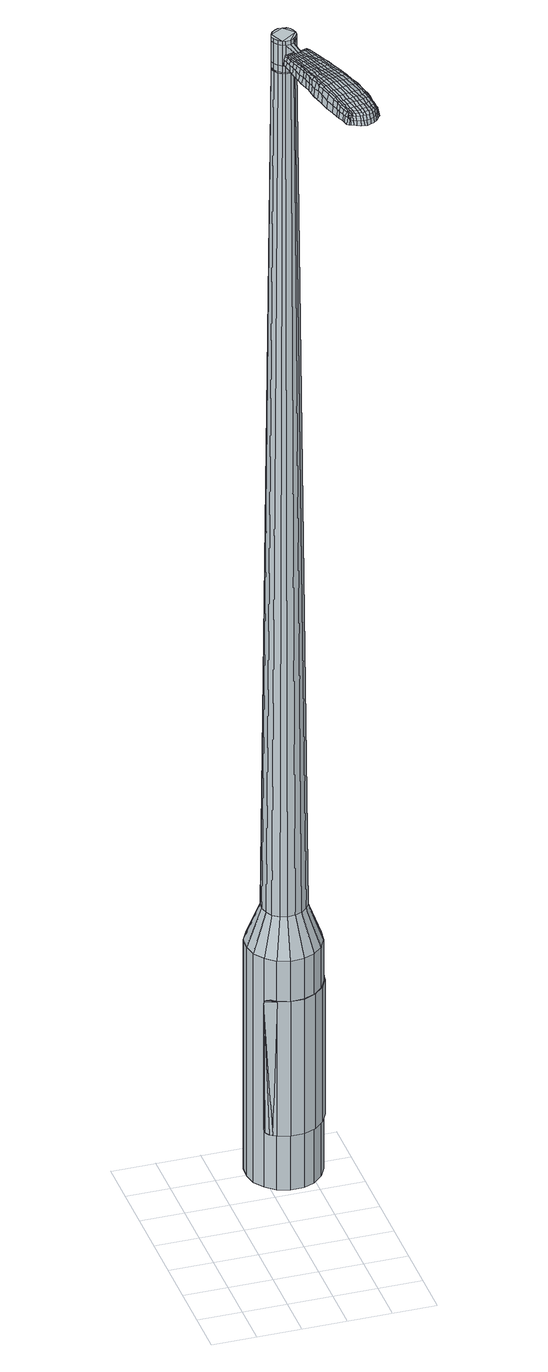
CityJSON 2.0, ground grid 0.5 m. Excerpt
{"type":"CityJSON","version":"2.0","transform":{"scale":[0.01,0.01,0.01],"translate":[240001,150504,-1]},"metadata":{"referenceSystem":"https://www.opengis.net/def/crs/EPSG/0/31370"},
"CityObjects":{
"object1":{"type":"GenericCityObject","attributes":{"cluster":819,"mean_distance_to_centroid":0.345,"new_centroid_x":240002.24,"new_centroid_y":150506.51,"mean_distance_to_camera":11.26,"H1":14.47,"H2":14.83,"Z_final":110.2,"cluster2":-1,"proj_x":239995.32,"proj_y":150508.04,"id_line":42926,"bearing_l":12.4,"distance":7.09,"orientation":"right","G_obj":282.4},"geometry":[{"type":"MultiSurface","lod":"2","boundaries":[[[0,1,2,3]],[[1,4,5,2]],[[4,6,7,5]],[[6,8,9,7]],[[8,10,11,9]],[[10,12,13,11]],[[12,14,15,13]],[[14,16,17,15]],[[16,18,19,17]],[[18,20,21,19]],[[20,22,23,21]],[[22,24,25,23]],[[24,26,27,25]],[[26,28,29,27]],[[28,30,31,29]],[[30,32,33,31]],[[32,34,35,33]],[[34,0,3,35]],[[36,37,38,39]],[[38,40,41,42]],[[41,43,42]],[[42,44,45,46]],[[45,47,46]],[[46,48,49,50]],[[49,51,50]],[[42,46,50,38]],[[50,52,39,38]],[[53,36,39]],[[2,5,7,35]],[[7,9,11,15]],[[11,13,15]],[[15,17,19,23]],[[19,21,23]],[[23,25,27,31]],[[27,29,31]],[[15,23,31,7]],[[31,33,35,7]],[[3,2,35]],[[1,0,54,55]],[[0,34,56,54]],[[34,32,57,56]],[[32,30,58,57]],[[30,28,59,58]],[[28,26,60,59]],[[26,24,61,60]],[[24,22,62,61]],[[22,20,63,62]],[[20,18,64,63]],[[18,16,65,64]],[[16,14,66,65]],[[14,12,67,66]],[[12,10,68,67]],[[10,8,69,68]],[[8,6,70,69]],[[6,4,71,70]],[[4,1,55,71]],[[55,54,72,73]],[[54,56,74,72]],[[56,57,75,74]],[[57,58,76,75]],[[58,59,77,76]],[[59,60,78,77]],[[60,61,79,78]],[[61,62,80,79]],[[62,63,81,80]],[[63,64,82,81]],[[64,65,83,82]],[[65,66,84,83]],[[66,67,85,84]],[[67,68,86,85]],[[68,69,87,86]],[[69,70,88,87]],[[70,71,89,88]],[[71,55,73,89]],[[90,91,92,73]],[[74,93,91,90]],[[75,94,93,74]],[[95,96,94,75]],[[77,97,96,95]],[[78,98,97,77]],[[99,100,98,78]],[[101,102,100,99]],[[81,103,102,101]],[[82,104,103,81]],[[83,105,104,82]],[[106,107,105,83]],[[108,109,107,106]],[[110,111,109,108]],[[112,113,111,110]],[[88,114,113,112]],[[115,116,114,88]],[[73,92,116,115]],[[117,118,119,120]],[[121,117,120,122]],[[123,121,122,124]],[[125,123,124,126]],[[127,125,126,128]],[[129,127,128,130]],[[131,129,130,132]],[[133,131,132,134]],[[135,133,134,136]],[[137,135,136,138]],[[139,137,138,140]],[[141,139,140,142]],[[143,141,142,144]],[[145,143,144,146]],[[147,145,146,148]],[[149,147,148,150]],[[72,90,73]],[[72,74,90]],[[76,95,75]],[[76,77,95]],[[79,99,78]],[[79,80,101,99]],[[80,81,101]],[[84,106,83]],[[84,85,108,106]],[[85,86,110,108]],[[86,87,112,110]],[[87,88,112]],[[89,115,88]],[[89,73,115]],[[151,92,91]],[[152,116,92]],[[152,114,116]],[[153,113,114]],[[153,154,111,113]],[[154,155,109,111]],[[155,156,107,109]],[[156,105,107]],[[157,102,103]],[[157,158,100,102]],[[158,98,100]],[[159,96,97]],[[159,94,96]],[[151,91,93]],[[39,52,149,160]],[[92,151,161,150]],[[53,39,160,118]],[[151,93,119,161]],[[36,53,118,117]],[[93,94,120,119]],[[37,36,117,121]],[[94,159,122,120]],[[38,37,121,123]],[[159,97,124,122]],[[40,38,123,125]],[[97,98,126,124]],[[41,40,125,127]],[[98,158,128,126]],[[43,41,127,129]],[[158,157,130,128]],[[42,43,129,131]],[[157,103,132,130]],[[44,42,131,133]],[[103,104,134,132]],[[45,44,133,135]],[[104,105,136,134]],[[47,45,135,137]],[[105,156,138,136]],[[46,47,137,139]],[[156,155,140,138]],[[48,46,139,141]],[[155,154,142,140]],[[49,48,141,143]],[[154,153,144,142]],[[51,49,143,145]],[[153,114,146,144]],[[50,51,145,147]],[[114,152,148,146]],[[52,50,147,149]],[[152,92,150,148]],[[149,150,162,163]],[[150,161,164,162]],[[161,119,165,164]],[[119,118,166,165]],[[118,160,167,166]],[[160,149,163,167]],[[168,169,170,171]],[[172,168,171,173]],[[168,172,174,175]],[[169,168,175,176]],[[177,178,179,180]],[[181,177,180,182]],[[177,181,183,184]],[[178,177,184,185]],[[186,187,188,189]],[[190,186,189,191]],[[186,190,192,193]],[[187,186,193,194]],[[195,196,197,198]],[[199,195,198,200]],[[195,199,201,202]],[[196,195,202,203]],[[204,205,206,207]],[[208,204,207,209]],[[204,208,210,211]],[[205,204,211,212]],[[213,214,215,216]],[[217,213,216,218]],[[213,217,219,220]],[[214,213,220,221]],[[222,223,224,225]],[[214,222,225,215]],[[222,214,221,226]],[[223,222,226,227]],[[228,229,230,231]],[[223,228,231,224]],[[228,223,227,232]],[[229,228,232,233]],[[234,172,173,235]],[[229,234,235,230]],[[234,229,233,236]],[[172,234,236,174]],[[237,238,239,240]],[[241,237,240,242]],[[237,241,243,244]],[[238,237,244,245]],[[246,247,248,249]],[[238,246,249,239]],[[246,238,245,250]],[[247,246,250,251]],[[252,253,254,255]],[[247,252,255,248]],[[252,247,251,256]],[[253,252,256,257]],[[258,259,260,261]],[[253,258,261,254]],[[258,253,257,262]],[[259,258,262,263]],[[264,169,176,265]],[[259,264,265,260]],[[264,259,263,266]],[[169,264,266,170]],[[267,268,269,270]],[[271,267,270,272]],[[267,271,273,274]],[[268,267,274,275]],[[276,277,278,279]],[[268,276,279,269]],[[276,268,275,280]],[[277,276,280,281]],[[282,283,284,285]],[[277,282,285,278]],[[282,277,281,286]],[[283,282,286,287]],[[288,181,182,289]],[[283,288,289,284]],[[288,283,287,290]],[[181,288,290,183]],[[291,292,293,294]],[[295,291,294,296]],[[291,295,297,298]],[[292,291,298,299]],[[300,301,302,303]],[[292,300,303,293]],[[300,292,299,304]],[[301,300,304,305]],[[306,307,308,309]],[[301,306,309,302]],[[306,301,305,310]],[[307,306,310,311]],[[312,313,314,315]],[[307,312,315,308]],[[312,307,311,316]],[[313,312,316,317]],[[318,178,185,319]],[[313,318,319,314]],[[318,313,317,320]],[[178,318,320,179]],[[321,207,206,322]],[[323,321,322,324]],[[321,323,325,326]],[[207,321,326,209]],[[327,323,324,328]],[[329,327,328,330]],[[327,329,331,332]],[[323,327,332,325]],[[333,329,330,334]],[[335,333,334,336]],[[333,335,337,338]],[[329,333,338,331]],[[339,335,336,340]],[[341,339,340,342]],[[339,341,343,344]],[[335,339,344,337]],[[345,341,342,346]],[[196,345,346,197]],[[345,196,203,347]],[[341,345,347,343]],[[348,349,194,193]],[[350,348,193,192]],[[348,350,351,352]],[[349,348,352,353]],[[354,355,353,352]],[[356,354,352,351]],[[354,356,357,358]],[[355,354,358,359]],[[360,361,359,358]],[[362,360,358,357]],[[360,362,363,364]],[[361,360,364,365]],[[366,367,365,364]],[[368,366,364,363]],[[366,368,201,199]],[[367,366,199,200]],[[369,370,371,372]],[[271,369,372,273]],[[369,271,272,373]],[[370,369,373,374]],[[375,190,191,376]],[[370,375,376,371]],[[375,370,374,377]],[[190,375,377,192]],[[378,379,380,381]],[[217,378,381,219]],[[378,217,218,382]],[[379,378,382,383]],[[384,385,386,387]],[[379,384,387,380]],[[384,379,383,388]],[[385,384,388,389]],[[390,187,194,391]],[[385,390,391,386]],[[390,385,389,392]],[[187,390,392,188]],[[393,394,395,396]],[[175,393,396,176]],[[393,175,174,397]],[[394,393,397,398]],[[399,400,401,402]],[[394,399,402,395]],[[399,394,398,403]],[[400,399,403,404]],[[405,198,197,406]],[[400,405,406,401]],[[405,400,404,407]],[[198,405,407,200]],[[408,409,410,411]],[[180,408,411,182]],[[408,180,179,412]],[[409,408,412,413]],[[414,202,201,415]],[[409,414,415,410]],[[414,409,413,416]],[[202,414,416,203]],[[417,418,419,420]],[[295,417,420,297]],[[417,295,296,421]],[[418,417,421,422]],[[423,208,209,424]],[[418,423,424,419]],[[423,418,422,425]],[[208,423,425,210]],[[426,427,428,429]],[[241,426,429,243]],[[426,241,242,430]],[[427,426,430,431]],[[432,433,434,435]],[[427,432,435,428]],[[432,427,431,436]],[[433,432,436,437]],[[438,205,212,439]],[[433,438,439,434]],[[438,433,437,440]],[[205,438,440,206]],[[441,442,431,430]],[[240,441,430,242]],[[441,240,239,443]],[[442,441,443,444]],[[445,446,437,436]],[[442,445,436,431]],[[445,442,444,447]],[[446,445,447,448]],[[449,322,206,440]],[[446,449,440,437]],[[449,446,448,450]],[[322,449,450,324]],[[451,452,453,454]],[[298,451,454,299]],[[451,298,297,420]],[[452,451,420,419]],[[455,326,325,456]],[[452,455,456,453]],[[455,452,419,424]],[[326,455,424,209]],[[457,458,444,443]],[[249,457,443,239]],[[457,249,248,459]],[[458,457,459,460]],[[461,462,448,447]],[[458,461,447,444]],[[461,458,460,463]],[[462,461,463,464]],[[465,328,324,450]],[[462,465,450,448]],[[465,462,464,466]],[[328,465,466,330]],[[467,468,469,470]],[[304,467,470,305]],[[467,304,299,454]],[[468,467,454,453]],[[471,332,331,472]],[[468,471,472,469]],[[471,468,453,456]],[[332,471,456,325]],[[473,474,460,459]],[[255,473,459,248]],[[473,255,254,475]],[[474,473,475,476]],[[477,478,464,463]],[[474,477,463,460]],[[477,474,476,479]],[[478,477,479,480]],[[481,334,330,466]],[[478,481,466,464]],[[481,478,480,482]],[[334,481,482,336]],[[483,484,485,486]],[[310,483,486,311]],[[483,310,305,470]],[[484,483,470,469]],[[487,338,337,488]],[[484,487,488,485]],[[487,484,469,472]],[[338,487,472,331]],[[489,490,476,475]],[[261,489,475,254]],[[489,261,260,491]],[[490,489,491,492]],[[493,494,480,479]],[[490,493,479,476]],[[493,490,492,495]],[[494,493,495,496]],[[497,340,336,482]],[[494,497,482,480]],[[497,494,496,498]],[[340,497,498,342]],[[499,500,501,502]],[[316,499,502,317]],[[499,316,311,486]],[[500,499,486,485]],[[503,344,343,504]],[[500,503,504,501]],[[503,500,485,488]],[[344,503,488,337]],[[505,506,492,491]],[[265,505,491,260]],[[505,265,176,396]],[[506,505,396,395]],[[507,508,496,495]],[[506,507,495,492]],[[507,506,395,402]],[[508,507,402,401]],[[509,346,342,498]],[[508,509,498,496]],[[509,508,401,406]],[[346,509,406,197]],[[510,511,413,412]],[[320,510,412,179]],[[510,320,317,502]],[[511,510,502,501]],[[512,347,203,416]],[[511,512,416,413]],[[512,511,501,504]],[[347,512,504,343]],[[513,514,374,373]],[[270,513,373,272]],[[513,270,269,515]],[[514,513,515,516]],[[517,350,192,377]],[[514,517,377,374]],[[517,514,516,518]],[[350,517,518,351]],[[519,520,521,522]],[[220,519,522,221]],[[519,220,219,381]],[[520,519,381,380]],[[523,524,525,526]],[[520,523,526,521]],[[523,520,380,387]],[[524,523,387,386]],[[527,349,353,528]],[[524,527,528,525]],[[527,524,386,391]],[[349,527,391,194]],[[529,530,516,515]],[[279,529,515,269]],[[529,279,278,531]],[[530,529,531,532]],[[533,356,351,518]],[[530,533,518,516]],[[533,530,532,534]],[[356,533,534,357]],[[535,536,537,538]],[[226,535,538,227]],[[535,226,221,522]],[[536,535,522,521]],[[539,540,541,542]],[[536,539,542,537]],[[539,536,521,526]],[[540,539,526,525]],[[543,355,359,544]],[[540,543,544,541]],[[543,540,525,528]],[[355,543,528,353]],[[545,546,532,531]],[[285,545,531,278]],[[545,285,284,547]],[[546,545,547,548]],[[549,362,357,534]],[[546,549,534,532]],[[549,546,548,550]],[[362,549,550,363]],[[551,552,553,554]],[[232,551,554,233]],[[551,232,227,538]],[[552,551,538,537]],[[555,556,557,558]],[[552,555,558,553]],[[555,552,537,542]],[[556,555,542,541]],[[559,361,365,560]],[[556,559,560,557]],[[559,556,541,544]],[[361,559,544,359]],[[561,562,548,547]],[[289,561,547,284]],[[561,289,182,411]],[[562,561,411,410]],[[563,368,363,550]],[[562,563,550,548]],[[563,562,410,415]],[[368,563,415,201]],[[564,565,398,397]],[[236,564,397,174]],[[564,236,233,554]],[[565,564,554,553]],[[566,567,404,403]],[[565,566,403,398]],[[566,565,553,558]],[[567,566,558,557]],[[568,367,200,407]],[[567,568,407,404]],[[568,567,557,560]],[[367,568,560,365]],[[569,570,571,572]],[[572,571,573,574]],[[575,573,571,576]],[[576,571,570,577]],[[578,579,580,581]],[[581,580,582,583]],[[584,582,580,585]],[[585,580,579,586]],[[587,588,589,590]],[[590,589,591,592]],[[593,591,589,594]],[[594,589,588,595]],[[596,597,598,599]],[[599,598,600,601]],[[602,600,598,603]],[[603,598,597,604]],[[605,606,607,608]],[[608,607,609,610]],[[611,609,607,612]],[[612,607,606,613]],[[614,615,616,617]],[[617,616,618,619]],[[620,618,616,621]],[[621,616,615,622]],[[623,624,625,626]],[[626,625,615,614]],[[622,615,625,627]],[[627,625,624,628]],[[629,630,631,632]],[[632,631,624,623]],[[628,624,631,633]],[[633,631,630,634]],[[574,573,635,636]],[[636,635,630,629]],[[634,630,635,637]],[[637,635,573,575]],[[638,639,640,641]],[[641,640,642,643]],[[644,642,640,645]],[[645,640,639,646]],[[647,648,649,650]],[[650,649,639,638]],[[646,639,649,651]],[[651,649,648,652]],[[653,654,655,656]],[[656,655,648,647]],[[652,648,655,657]],[[657,655,654,658]],[[659,660,661,662]],[[662,661,654,653]],[[658,654,661,663]],[[663,661,660,664]],[[577,570,665,666]],[[666,665,660,659]],[[664,660,665,667]],[[667,665,570,569]],[[668,669,670,671]],[[671,670,672,673]],[[674,672,670,675]],[[675,670,669,676]],[[677,678,679,680]],[[680,679,669,668]],[[676,669,679,681]],[[681,679,678,682]],[[683,684,685,686]],[[686,685,678,677]],[[682,678,685,687]],[[687,685,684,688]],[[583,582,689,690]],[[690,689,684,683]],[[688,684,689,691]],[[691,689,582,584]],[[692,693,694,695]],[[695,694,696,697]],[[698,696,694,699]],[[699,694,693,700]],[[701,702,703,704]],[[704,703,693,692]],[[700,693,703,705]],[[705,703,702,706]],[[707,708,709,710]],[[710,709,702,701]],[[706,702,709,711]],[[711,709,708,712]],[[713,714,715,716]],[[716,715,708,707]],[[712,708,715,717]],[[717,715,714,718]],[[586,579,719,720]],[[720,719,714,713]],[[718,714,719,721]],[[721,719,579,578]],[[605,608,722,723]],[[723,722,724,725]],[[726,724,722,727]],[[727,722,608,610]],[[725,724,728,729]],[[729,728,730,731]],[[732,730,728,733]],[[733,728,724,726]],[[731,730,734,735]],[[735,734,736,737]],[[738,736,734,739]],[[739,734,730,732]],[[737,736,740,741]],[[741,740,742,743]],[[744,742,740,745]],[[745,740,736,738]],[[743,742,746,747]],[[747,746,597,596]],[[604,597,746,748]],[[748,746,742,744]],[[595,749,750,594]],[[594,750,751,593]],[[752,751,750,753]],[[753,750,749,754]],[[754,755,756,753]],[[753,756,757,752]],[[758,757,756,759]],[[759,756,755,760]],[[760,761,762,759]],[[759,762,763,758]],[[764,763,762,765]],[[765,762,761,766]],[[766,767,768,765]],[[765,768,769,764]],[[602,769,768,600]],[[600,768,767,601]],[[770,771,772,773]],[[773,772,672,674]],[[673,672,772,774]],[[774,772,771,775]],[[592,591,776,777]],[[777,776,771,770]],[[775,771,776,778]],[[778,776,591,593]],[[779,780,781,782]],[[782,781,618,620]],[[619,618,781,783]],[[783,781,780,784]],[[785,786,787,788]],[[788,787,780,779]],[[784,780,787,789]],[[789,787,786,790]],[[595,588,791,792]],[[792,791,786,785]],[[790,786,791,793]],[[793,791,588,587]],[[794,795,796,797]],[[797,796,576,577]],[[575,576,796,798]],[[798,796,795,799]],[[800,801,802,803]],[[803,802,795,794]],[[799,795,802,804]],[[804,802,801,805]],[[596,599,806,807]],[[807,806,801,800]],[[805,801,806,808]],[[808,806,599,601]],[[809,810,811,812]],[[812,811,581,583]],[[578,581,811,813]],[[813,811,810,814]],[[602,603,815,816]],[[816,815,810,809]],[[814,810,815,817]],[[817,815,603,604]],[[818,819,696,820]],[[820,696,698]],[[697,696,821]],[[821,696,819,822]],[[610,609,823,824]],[[824,823,819,818]],[[822,819,823,825]],[[825,823,609,611]],[[826,827,828]],[[828,827,642,644]],[[643,642,827,829]],[[829,827,826,830]],[[831,832,833,834]],[[834,833,826,828]],[[830,826,833,835]],[[835,833,832,836]],[[613,606,837,838]],[[838,837,832,831]],[[836,832,837,839]],[[839,837,606,605]],[[830,840,841,829]],[[829,841,641,643]],[[638,641,841,842]],[[842,841,840,843]],[[836,844,845,835]],[[835,845,840,830]],[[843,840,845,846]],[[846,845,844,847]],[[605,723,848,839]],[[839,848,844,836]],[[847,844,848,849]],[[849,848,723,725]],[[850,851,852,853]],[[853,852,699,700]],[[698,699,852,820]],[[820,852,851,818]],[[726,727,854,855]],[[855,854,851,850]],[[818,851,854,824]],[[824,854,727,610]],[[843,856,857,842]],[[842,857,650,638]],[[647,650,857,858]],[[858,857,856,859]],[[847,860,861,846]],[[846,861,856,843]],[[859,856,861,862]],[[862,861,860,863]],[[725,729,864,849]],[[849,864,860,847]],[[863,860,864,865]],[[865,864,729,731]],[[866,867,868,869]],[[869,868,705,706]],[[700,705,868,853]],[[853,868,867,850]],[[732,733,870,871]],[[871,870,867,866]],[[850,867,870,855]],[[855,870,733,726]],[[859,872,873,858]],[[858,873,656,647]],[[653,656,873,874]],[[874,873,872,875]],[[863,876,877,862]],[[862,877,872,859]],[[875,872,877,878]],[[878,877,876,879]],[[731,735,880,865]],[[865,880,876,863]],[[879,876,880,881]],[[881,880,735,737]],[[882,883,884,885]],[[885,884,711,712]],[[706,711,884,869]],[[869,884,883,866]],[[738,739,886,887]],[[887,886,883,882]],[[866,883,886,871]],[[871,886,739,732]],[[875,888,889,874]],[[874,889,662,653]],[[659,662,889,890]],[[890,889,888,891]],[[879,892,893,878]],[[878,893,888,875]],[[891,888,893,894]],[[894,893,892,895]],[[737,741,896,881]],[[881,896,892,879]],[[895,892,896,897]],[[897,896,741,743]],[[898,899,900,901]],[[901,900,717,718]],[[712,717,900,885]],[[885,900,899,882]],[[744,745,902,903]],[[903,902,899,898]],[[882,899,902,887]],[[887,902,745,738]],[[891,904,905,890]],[[890,905,666,659]],[[577,666,905,797]],[[797,905,904,794]],[[895,906,907,894]],[[894,907,904,891]],[[794,904,907,803]],[[803,907,906,800]],[[743,747,908,897]],[[897,908,906,895]],[[800,906,908,807]],[[807,908,747,596]],[[814,909,910,813]],[[813,910,721,578]],[[718,721,910,901]],[[901,910,909,898]],[[604,748,911,817]],[[817,911,909,814]],[[898,909,911,903]],[[903,911,748,744]],[[775,912,913,774]],[[774,913,671,673]],[[668,671,913,914]],[[914,913,912,915]],[[593,751,916,778]],[[778,916,912,775]],[[915,912,916,917]],[[917,916,751,752]],[[918,919,920,921]],[[921,920,621,622]],[[620,621,920,782]],[[782,920,919,779]],[[922,923,924,925]],[[925,924,919,918]],[[779,919,924,788]],[[788,924,923,785]],[[754,749,926,927]],[[927,926,923,922]],[[785,923,926,792]],[[792,926,749,595]],[[915,928,929,914]],[[914,929,680,668]],[[677,680,929,930]],[[930,929,928,931]],[[752,757,932,917]],[[917,932,928,915]],[[931,928,932,933]],[[933,932,757,758]],[[934,935,936,937]],[[937,936,627,628]],[[622,627,936,921]],[[921,936,935,918]],[[938,939,940,941]],[[941,940,935,934]],[[918,935,940,925]],[[925,940,939,922]],[[760,755,942,943]],[[943,942,939,938]],[[922,939,942,927]],[[927,942,755,754]],[[931,944,945,930]],[[930,945,686,677]],[[683,686,945,946]],[[946,945,944,947]],[[758,763,948,933]],[[933,948,944,931]],[[947,944,948,949]],[[949,948,763,764]],[[950,951,952,953]],[[953,952,633,634]],[[628,633,952,937]],[[937,952,951,934]],[[954,955,956,957]],[[957,956,951,950]],[[934,951,956,941]],[[941,956,955,938]],[[766,761,958,959]],[[959,958,955,954]],[[938,955,958,943]],[[943,958,761,760]],[[947,960,961,946]],[[946,961,690,683]],[[583,690,961,812]],[[812,961,960,809]],[[764,769,962,949]],[[949,962,960,947]],[[809,960,962,816]],[[816,962,769,602]],[[799,963,964,798]],[[798,964,637,575]],[[634,637,964,953]],[[953,964,963,950]],[[805,965,966,804]],[[804,966,963,799]],[[950,963,966,957]],[[957,966,965,954]],[[601,767,967,808]],[[808,967,965,805]],[[954,965,967,959]],[[959,967,767,766]],[[569,572,171,170]],[[572,574,173,171]],[[584,585,184,183]],[[585,586,185,184]],[[587,590,189,188]],[[590,592,191,189]],[[611,612,211,210]],[[612,613,212,211]],[[614,617,216,215]],[[617,619,218,216]],[[623,626,225,224]],[[626,614,215,225]],[[629,632,231,230]],[[632,623,224,231]],[[574,636,235,173]],[[636,629,230,235]],[[644,645,244,243]],[[645,646,245,244]],[[646,651,250,245]],[[651,652,251,250]],[[652,657,256,251]],[[657,658,257,256]],[[658,663,262,257]],[[663,664,263,262]],[[664,667,266,263]],[[667,569,170,266]],[[674,675,274,273]],[[675,676,275,274]],[[676,681,280,275]],[[681,682,281,280]],[[682,687,286,281]],[[687,688,287,286]],[[688,691,290,287]],[[691,584,183,290]],[[692,695,294,293]],[[695,697,296,294]],[[701,704,303,302]],[[704,692,293,303]],[[707,710,309,308]],[[710,701,302,309]],[[713,716,315,314]],[[716,707,308,315]],[[586,720,319,185]],[[720,713,314,319]],[[770,773,372,371]],[[773,674,273,372]],[[592,777,376,191]],[[777,770,371,376]],[[619,783,382,218]],[[783,784,383,382]],[[784,789,388,383]],[[789,790,389,388]],[[790,793,392,389]],[[793,587,188,392]],[[697,821,421,296]],[[821,822,422,421]],[[822,825,425,422]],[[825,611,210,425]],[[828,429,428]],[[828,644,243,429]],[[831,834,435,434]],[[834,828,428,435]],[[613,838,439,212]],[[838,831,434,439]],[[968,969,970,971]],[[972,973,971,970]],[[974,975,976,977]],[[978,979,980,981]],[[969,982,983,970]],[[984,972,970,983]],[[985,974,977,986]],[[987,988,979,978]],[[982,989,990,983]],[[990,991,984,983]],[[992,985,986,993]],[[994,988,987,995]],[[989,996,997,990]],[[997,998,991,990]],[[999,992,993,1000]],[[1001,994,995,1002]],[[1003,1004,1005,1006]],[[1007,1008,1004,1003]],[[1007,1009,1010,1008]],[[1009,1011,1012,1010]],[[1013,1014,1015,1016]],[[1017,1018,1014,1013]],[[1019,1020,1018,1017]],[[1021,1022,1020,1019]],[[1016,1005,1004,1013]],[[1013,1004,1008,1017]],[[1008,1010,1019,1017]],[[1010,1012,1021,1019]],[[977,976,973,972]],[[986,977,972,984]],[[991,993,986,984]],[[998,1000,993,991]],[[978,981,975,974]],[[987,978,974,985]],[[995,987,985,992]],[[1002,995,992,999]],[[979,1003,1006,980]],[[988,1007,1003,979]],[[1009,1007,988,994]],[[1011,1009,994,1001]],[[1023,1024,1025,1026]],[[1025,1027,1028,1029]],[[1025,1029,1030,1031]],[[1025,1031,1026]],[[1032,1023,1026,1033]],[[1034,1033,1026,1035]],[[1036,1035,1026]],[[1037,1025,1024,1038]],[[1039,1037,1038,1040]],[[1041,1039,1040,1042]],[[1043,1041,1042,1044]],[[1045,1043,1044,1046]],[[1046,1047,1048,1049]],[[1046,1049,1050,1051]],[[1046,1051,1052,1053]],[[1052,1054,1055,1056]],[[1052,1056,1057,1058]],[[1052,1058,1053]],[[1046,1053,1045]],[[1059,1060,1024,1023]],[[1061,1062,1027,1025]],[[1063,1064,1036,1026]],[[1060,1065,1038,1024]],[[1066,1061,1025,1037]],[[1065,1067,1040,1038]],[[1068,1066,1037,1039]],[[1067,1069,1042,1040]],[[1070,1068,1039,1041]],[[1069,1071,1044,1042]],[[1072,1070,1041,1043]],[[1071,1073,1046,1044]],[[1074,1072,1043,1045]],[[1073,1075,1047,1046]],[[1076,1077,1054,1052]],[[1078,1074,1045,1053]],[[1048,1047,1075,1079]],[[1049,1048,1079,1080]],[[1050,1049,1080,1081]],[[1051,1050,1081,1082]],[[1052,1051,1082,1076]],[[1083,1059,1023,1032]],[[1084,1083,1032,1033]],[[1085,1084,1033,1034]],[[1086,1085,1034,1035]],[[1064,1086,1035,1036]],[[1028,1027,1062,1087]],[[1055,1054,1077,1088]],[[1029,1028,1087,1089]],[[1030,1029,1089,1090]],[[1031,1030,1090,1091]],[[1026,1031,1091,1063]],[[1056,1055,1088,1092]],[[1057,1056,1092,1093]],[[1058,1057,1093,1094]],[[1053,1058,1094,1078]]]}]}
},
"vertices":[
[135,209,384],[120,208,384],[120,208,96],[135,209,96],[106,213,384],[106,213,96],[95,222,384],[95,222,96],[87,234,384],[87,234,96],[84,248,384],[84,248,96],[85,263,384],[85,263,96],[92,276,384],[92,276,96],[103,286,384],[103,286,96],[117,291,384],[117,291,96],[131,292,384],[131,292,96],[145,288,384],[145,288,96],[157,279,384],[157,279,96],[165,266,384],[165,266,96],[168,252,384],[168,252,96],[166,237,384],[166,237,96],[159,224,384],[159,224,96],[148,214,384],[148,214,96],[136,242,1524],[139,246,1524],[139,251,1524],[129,237,1524],[138,255,1524],[136,259,1524],[128,263,1524],[132,262,1524],[123,263,1524],[119,261,1524],[113,254,1524],[115,258,1524],[112,250,1524],[113,245,1524],[120,238,1524],[116,241,1524],[124,237,1524],[133,239,1524],[131,226,429],[122,225,429],[139,229,429],[146,235,429],[150,242,429],[151,251,429],[149,260,429],[144,267,429],[137,272,429],[129,275,429],[120,275,429],[112,271,429],[106,265,429],[102,258,429],[101,249,429],[103,240,429],[107,233,429],[114,228,429],[129,237,1483],[124,237,1483],[133,239,1483],[136,242,1483],[139,246,1483],[139,251,1483],[138,255,1483],[136,259,1483],[132,262,1483],[128,263,1483],[123,263,1483],[119,261,1483],[115,258,1483],[113,254,1483],[112,250,1483],[113,245,1483],[116,241,1483],[120,238,1483],[129,238,1483],[129,238,1485],[124,237,1485],[133,239,1485],[136,242,1485],[138,246,1483],[138,246,1485],[139,251,1485],[138,255,1485],[135,259,1483],[135,259,1485],[132,261,1483],[132,261,1485],[128,263,1485],[123,263,1485],[119,261,1485],[116,258,1483],[116,258,1485],[114,254,1483],[114,254,1485],[113,250,1483],[113,250,1485],[114,245,1483],[114,245,1485],[116,241,1485],[120,239,1483],[120,239,1485],[136,242,1519],[133,239,1519],[133,239,1493],[136,242,1493],[139,246,1519],[139,246,1493],[139,251,1519],[139,251,1493],[138,255,1519],[138,255,1493],[136,259,1519],[136,259,1493],[132,262,1519],[132,262,1493],[128,263,1519],[128,263,1493],[123,263,1519],[123,263,1493],[119,261,1519],[119,261,1493],[115,258,1519],[115,258,1493],[113,254,1519],[113,254,1493],[112,250,1519],[112,250,1493],[113,245,1519],[113,245,1493],[116,241,1519],[116,241,1493],[120,238,1519],[120,238,1493],[124,237,1519],[124,237,1493],[129,237,1485],[120,238,1485],[113,245,1485],[112,250,1485],[113,254,1485],[115,258,1485],[132,262,1485],[136,259,1485],[139,246,1485],[129,237,1519],[129,237,1493],[130,218,1513],[130,218,1518],[133,219,1513],[136,219,1513],[136,219,1518],[133,219,1518],[130,142,1519],[128,149,1518],[127,148,1509],[128,141,1510],[131,134,1519],[130,132,1510],[132,135,1526],[131,143,1525],[130,150,1525],[167,150,1519],[165,157,1518],[164,158,1525],[165,151,1525],[169,142,1519],[168,142,1526],[171,141,1510],[169,149,1510],[167,156,1509],[166,75,1519],[162,74,1519],[162,73,1513],[166,74,1513],[170,77,1519],[170,76,1513],[169,78,1524],[165,76,1524],[162,76,1524],[150,147,1530],[148,154,1529],[145,154,1529],[147,146,1530],[152,138,1531],[149,137,1531],[156,139,1530],[153,148,1530],[152,155,1529],[132,226,1512],[130,225,1512],[130,224,1517],[133,225,1517],[135,227,1512],[135,225,1517],[136,226,1506],[133,225,1506],[130,224,1506],[144,85,1519],[142,88,1519],[141,87,1512],[142,83,1512],[145,82,1518],[144,81,1512],[145,83,1522],[145,85,1523],[144,88,1524],[141,92,1519],[139,98,1519],[138,96,1512],[140,91,1512],[142,93,1524],[140,99,1525],[138,103,1519],[136,111,1519],[135,110,1511],[137,102,1511],[139,104,1526],[137,112,1526],[133,122,1519],[132,121,1510],[135,123,1526],[118,215,1513],[119,208,1513],[120,209,1518],[119,216,1517],[117,221,1512],[118,220,1516],[116,220,1506],[117,214,1507],[118,206,1507],[120,200,1514],[121,193,1515],[122,194,1520],[121,201,1519],[119,199,1507],[120,191,1507],[122,185,1515],[124,178,1516],[125,179,1522],[124,186,1521],[121,184,1508],[122,177,1508],[125,171,1517],[126,163,1517],[127,165,1524],[126,172,1523],[124,169,1508],[125,162,1509],[127,156,1518],[128,158,1524],[126,155,1509],[179,91,1519],[178,95,1519],[177,95,1524],[177,91,1523],[179,89,1518],[178,89,1522],[180,88,1512],[180,91,1512],[180,94,1512],[178,100,1519],[177,105,1519],[176,106,1525],[176,100,1524],[179,99,1512],[179,105,1512],[176,111,1519],[174,119,1519],[173,120,1526],[175,112,1526],[178,110,1511],[176,118,1511],[172,130,1519],[170,131,1526],[174,129,1510],[147,221,1513],[149,214,1513],[151,213,1507],[149,221,1507],[146,227,1512],[147,226,1506],[145,226,1516],[146,222,1517],[148,215,1518],[152,207,1514],[154,200,1515],[155,199,1507],[153,206,1507],[150,207,1519],[152,200,1520],[156,192,1515],[158,185,1516],[159,184,1508],[157,192,1508],[154,193,1521],[156,186,1522],[160,178,1517],[162,171,1517],[163,170,1509],[161,177,1508],[158,179,1523],[160,172,1524],[164,164,1518],[165,163,1509],[162,165,1524],[134,219,1519],[131,219,1519],[135,212,1520],[133,212,1520],[138,213,1520],[136,220,1519],[137,205,1522],[134,204,1522],[139,198,1523],[136,197,1523],[142,198,1523],[140,206,1521],[140,190,1524],[137,190,1524],[142,183,1525],[139,183,1525],[145,184,1525],[143,191,1524],[143,176,1526],[140,175,1526],[145,169,1527],[142,168,1527],[148,169,1527],[147,177,1526],[147,161,1528],[144,161,1528],[150,162,1528],[165,79,1527],[161,79,1527],[169,81,1526],[168,85,1527],[164,84,1528],[160,83,1528],[163,90,1529],[159,89,1529],[166,91,1528],[165,98,1530],[161,97,1530],[157,96,1530],[159,104,1531],[156,103,1531],[163,106,1530],[161,114,1531],[157,113,1531],[154,112,1531],[155,126,1531],[151,125,1531],[158,127,1531],[178,87,1518],[176,84,1519],[177,83,1513],[179,86,1513],[177,88,1523],[176,85,1523],[173,80,1519],[174,79,1513],[173,82,1524],[146,81,1518],[148,79,1518],[148,80,1523],[147,82,1523],[145,79,1513],[148,78,1513],[151,77,1519],[155,75,1519],[155,76,1524],[151,78,1523],[151,76,1513],[155,74,1513],[158,74,1519],[158,76,1524],[159,73,1513],[132,144,1528],[134,144,1528],[133,151,1528],[131,151,1527],[134,135,1528],[136,136,1529],[137,145,1529],[140,145,1530],[139,152,1529],[136,152,1528],[139,136,1529],[142,136,1530],[143,146,1530],[142,153,1529],[145,137,1531],[164,151,1528],[162,150,1529],[164,142,1529],[166,142,1528],[162,158,1527],[160,157,1528],[158,149,1529],[160,140,1530],[156,156,1528],[144,228,1512],[142,228,1512],[142,227,1517],[144,227,1517],[145,228,1506],[143,227,1506],[139,227,1512],[139,226,1517],[140,227,1506],[118,223,1512],[120,223,1512],[119,222,1506],[117,222,1506],[119,222,1517],[120,222,1517],[122,224,1512],[124,224,1512],[124,223,1506],[121,223,1506],[123,223,1517],[125,223,1517],[127,225,1512],[127,224,1506],[128,224,1517],[120,216,1519],[121,217,1519],[121,209,1520],[123,209,1520],[124,217,1519],[126,218,1519],[125,210,1520],[128,211,1520],[129,218,1519],[130,211,1520],[145,222,1519],[143,221,1519],[145,214,1520],[147,215,1520],[140,221,1519],[142,214,1520],[122,202,1521],[124,202,1521],[124,194,1522],[125,195,1522],[126,203,1521],[129,203,1521],[128,195,1522],[130,196,1523],[132,204,1522],[133,196,1523],[149,207,1521],[147,207,1521],[149,200,1522],[151,200,1522],[143,206,1521],[145,199,1522],[125,187,1523],[127,187,1523],[126,180,1524],[128,180,1524],[129,188,1523],[132,189,1524],[130,181,1525],[133,181,1525],[135,189,1524],[136,182,1525],[153,193,1523],[151,193,1523],[152,185,1524],[155,186,1524],[147,192,1524],[149,185,1525],[127,173,1525],[129,173,1525],[129,165,1526],[130,166,1526],[132,173,1526],[135,174,1526],[133,166,1527],[136,167,1527],[138,175,1526],[139,167,1527],[156,179,1525],[154,178,1525],[156,171,1526],[158,172,1526],[151,177,1526],[152,170,1527],[130,158,1527],[132,158,1527],[134,159,1527],[137,160,1528],[140,160,1528],[160,165,1527],[158,164,1527],[154,163,1528],[176,90,1525],[175,88,1525],[176,94,1526],[175,91,1526],[172,84,1526],[171,88,1527],[146,84,1525],[148,83,1525],[147,86,1526],[145,88,1525],[151,81,1525],[154,79,1526],[153,83,1527],[150,85,1526],[158,78,1526],[157,83,1527],[175,99,1526],[174,97,1527],[174,105,1527],[173,103,1528],[170,94,1528],[169,101,1529],[144,93,1526],[145,91,1527],[144,97,1528],[142,98,1527],[148,90,1527],[152,89,1528],[150,96,1529],[147,97,1528],[155,89,1528],[154,96,1530],[173,111,1528],[171,110,1529],[172,119,1528],[169,118,1529],[168,108,1529],[166,116,1530],[140,104,1528],[142,104,1528],[140,112,1529],[139,112,1528],[145,103,1529],[148,103,1530],[147,112,1530],[143,112,1530],[152,103,1530],[150,112,1531],[169,131,1529],[167,130,1529],[163,128,1530],[136,124,1528],[138,124,1529],[141,124,1530],[144,124,1530],[148,124,1531],[129,148,1509],[130,149,1518],[131,142,1518],[130,141,1509],[133,134,1519],[132,132,1510],[134,135,1525],[133,144,1525],[132,151,1525],[162,157,1525],[163,157,1518],[165,150,1518],[164,150,1525],[167,141,1519],[166,142,1525],[169,140,1510],[167,149,1509],[165,156,1509],[162,75,1513],[162,76,1519],[165,77,1519],[165,76,1513],[168,79,1519],[169,78,1513],[168,80,1524],[165,78,1524],[162,78,1524],[145,153,1528],[148,154,1528],[150,147,1529],[147,146,1529],[152,138,1529],[149,137,1529],[155,139,1529],[153,148,1529],[152,155,1528],[130,222,1516],[130,223,1512],[133,224,1512],[133,223,1516],[136,224,1512],[136,223,1516],[136,224,1506],[133,223,1506],[130,222,1506],[143,87,1512],[144,88,1519],[145,86,1518],[144,84,1512],[146,84,1518],[145,83,1512],[147,84,1522],[146,86,1523],[145,89,1523],[140,97,1512],[141,98,1519],[143,93,1519],[142,92,1512],[144,94,1524],[142,99,1525],[137,110,1511],[138,111,1519],[140,104,1519],[138,102,1511],[141,105,1525],[139,113,1526],[135,123,1519],[134,121,1510],[137,124,1526],[122,209,1518],[121,208,1513],[120,215,1513],[121,216,1517],[119,220,1512],[120,220,1515],[118,219,1506],[119,214,1506],[120,207,1507],[124,194,1520],[123,193,1514],[122,200,1514],[123,201,1519],[121,199,1507],[122,192,1507],[127,179,1522],[126,178,1516],[124,186,1515],[126,187,1521],[123,184,1508],[124,177,1508],[129,165,1523],[128,164,1517],[127,171,1516],[128,172,1522],[126,169,1508],[127,162,1508],[129,157,1517],[130,158,1524],[128,155,1509],[175,95,1523],[176,95,1519],[177,92,1518],[175,92,1523],[177,89,1518],[176,90,1522],[178,89,1512],[178,91,1512],[178,94,1512],[174,105,1525],[175,105,1519],[176,100,1519],[174,100,1524],[177,99,1512],[177,104,1512],[171,119,1526],[173,119,1519],[174,111,1519],[173,111,1525],[176,110,1511],[174,118,1511],[170,130,1519],[168,130,1526],[172,129,1510],[149,213,1507],[148,214,1513],[146,221,1513],[147,220,1506],[144,226,1512],[145,225,1506],[143,225,1515],[144,221,1517],[146,214,1518],[153,198,1507],[152,199,1514],[150,206,1514],[151,206,1507],[148,207,1519],[150,200,1520],[157,184,1508],[156,185,1516],[154,192,1515],[155,191,1508],[152,192,1521],[154,185,1522],[161,170,1508],[160,170,1517],[158,178,1516],[159,177,1508],[156,178,1522],[158,171,1523],[162,163,1517],[163,163,1509],[160,164,1524],[134,218,1518],[131,218,1518],[135,212,1519],[133,211,1519],[138,212,1519],[137,219,1518],[137,204,1520],[134,204,1520],[139,197,1521],[136,196,1521],[142,198,1521],[140,205,1520],[140,190,1523],[138,189,1523],[142,183,1524],[139,182,1524],[145,183,1524],[143,190,1523],[143,175,1525],[141,175,1525],[145,168,1526],[142,168,1526],[148,169,1526],[147,176,1525],[147,161,1527],[144,160,1527],[150,162,1527],[161,80,1526],[164,81,1526],[168,82,1525],[167,86,1526],[164,84,1526],[160,84,1526],[159,90,1528],[162,91,1528],[166,92,1527],[164,99,1528],[161,98,1529],[157,97,1529],[156,104,1530],[159,104,1530],[163,106,1529],[161,114,1530],[157,113,1530],[154,112,1530],[151,125,1530],[155,126,1530],[158,127,1530],[176,85,1513],[175,85,1518],[176,88,1518],[177,87,1512],[175,89,1523],[174,87,1523],[172,82,1519],[173,81,1513],[171,83,1523],[150,82,1523],[149,81,1518],[147,82,1518],[148,83,1523],[146,81,1512],[149,80,1512],[155,78,1523],[155,77,1519],[152,79,1519],[152,80,1523],[152,78,1513],[155,76,1513],[159,76,1519],[158,78,1524],[159,75,1513],[134,151,1527],[135,144,1527],[134,144,1527],[132,151,1526],[135,136,1527],[137,136,1528],[139,152,1528],[141,145,1528],[138,144,1528],[136,152,1527],[139,136,1528],[142,136,1529],[144,146,1529],[142,153,1528],[145,137,1529],[163,141,1528],[161,150,1527],[163,150,1527],[165,142,1527],[161,157,1526],[159,157,1527],[157,149,1528],[159,140,1528],[156,156,1527],[142,225,1516],[143,226,1512],[143,225,1516],[145,226,1506],[144,225,1506],[139,225,1512],[139,224,1516],[140,224,1506],[120,221,1512],[119,221,1512],[119,220,1506],[120,220,1516],[121,220,1516],[125,221,1506],[125,222,1512],[122,221,1512],[122,220,1506],[123,221,1516],[125,221,1516],[128,223,1512],[127,222,1506],[128,222,1516],[122,216,1518],[121,216,1518],[122,209,1519],[123,209,1519],[126,217,1518],[124,216,1518],[125,209,1519],[128,210,1519],[129,217,1518],[130,211,1519],[145,214,1519],[143,220,1518],[144,221,1518],[146,214,1519],[140,220,1518],[142,213,1519],[124,202,1520],[124,201,1520],[125,194,1521],[126,194,1521],[129,203,1520],[127,202,1520],[128,195,1521],[131,195,1521],[132,203,1520],[133,196,1521],[149,199,1521],[147,206,1520],[148,207,1520],[150,199,1521],[143,206,1520],[145,198,1521],[127,187,1522],[126,187,1522],[127,180,1523],[128,180,1523],[132,188,1522],[129,187,1522],[131,180,1523],[134,181,1524],[135,189,1523],[136,181,1524],[152,185,1523],[150,192,1522],[152,192,1522],[153,185,1523],[147,191,1522],[149,184,1523],[130,172,1524],[129,172,1524],[130,165,1525],[131,165,1525],[135,174,1525],[132,173,1524],[134,166,1525],[136,166,1526],[138,174,1525],[139,167,1526],[156,171,1525],[154,178,1524],[155,178,1524],[157,171,1525],[151,177,1524],[152,170,1525],[132,158,1526],[131,158,1526],[138,159,1527],[135,159,1526],[141,160,1527],[158,164,1526],[159,164,1526],[154,163,1526],[174,89,1524],[175,91,1524],[175,94,1525],[174,92,1525],[171,85,1525],[171,89,1525],[148,87,1525],[149,84,1524],[147,85,1524],[146,88,1525],[154,84,1526],[155,81,1525],[152,82,1524],[150,86,1525],[158,80,1525],[157,84,1526],[173,97,1526],[174,99,1526],[173,105,1526],[172,104,1527],[169,95,1526],[168,101,1527],[145,98,1527],[146,92,1526],[145,93,1526],[143,99,1526],[151,97,1528],[152,90,1527],[149,91,1526],[147,97,1527],[155,90,1527],[154,97,1528],[170,110,1527],[172,111,1527],[170,119,1527],[169,118,1528],[167,108,1528],[165,116,1529],[141,112,1528],[143,104,1527],[142,105,1527],[140,113,1527],[147,112,1529],[149,103,1529],[146,104,1528],[144,112,1528],[152,103,1529],[151,112,1530],[166,129,1528],[168,130,1528],[162,128,1529],[139,124,1528],[138,124,1528],[145,124,1529],[142,124,1529],[148,124,1530],[118,220,1508],[125,221,1508],[131,189,1509],[123,187,1509],[135,168,1510],[126,166,1510],[143,129,1512],[133,127,1512],[130,145,1511],[139,147,1511],[146,111,1513],[150,98,1514],[141,97,1514],[137,109,1513],[132,223,1508],[139,191,1509],[143,170,1510],[152,131,1512],[148,149,1511],[156,113,1513],[158,100,1514],[138,224,1508],[146,193,1509],[152,172,1510],[161,133,1512],[157,151,1511],[167,102,1514],[165,115,1513],[145,226,1508],[154,194,1509],[160,173,1510],[170,135,1512],[166,153,1511],[176,104,1514],[174,117,1513],[153,85,1514],[155,81,1514],[148,80,1514],[145,84,1514],[161,87,1514],[162,83,1514],[169,89,1514],[169,84,1514],[178,91,1514],[176,86,1514],[159,77,1515],[163,75,1515],[162,74,1515],[155,76,1515],[163,78,1515],[164,75,1515],[168,79,1515],[165,75,1515],[172,80,1515],[166,75,1515],[168,240,334],[167,236,334],[167,236,165],[169,250,171],[168,240,165],[168,244,165],[169,246,166],[169,248,167],[169,250,169],[168,244,334],[169,246,333],[169,248,332],[169,250,331],[169,250,328],[160,223,165],[160,223,334],[149,213,165],[149,213,334],[135,207,165],[135,207,334],[120,207,165],[120,207,334],[106,211,165],[106,211,334],[102,214,334],[99,216,334],[97,217,333],[95,219,332],[94,219,331],[94,220,328],[102,214,165],[94,220,171],[94,219,169],[95,219,167],[97,217,166],[99,216,165],[165,240,334],[164,237,334],[164,237,165],[165,240,165],[166,250,171],[166,250,328],[158,225,334],[158,225,165],[147,215,334],[147,215,165],[134,210,334],[134,210,165],[120,209,334],[120,209,165],[107,213,334],[107,213,165],[104,216,334],[96,222,328],[96,222,171],[104,216,165],[101,218,334],[99,220,333],[97,221,332],[96,222,331],[165,244,334],[166,247,333],[166,249,332],[166,250,331],[165,244,165],[96,222,169],[166,247,166],[166,249,167],[166,250,169],[97,221,167],[99,220,166],[101,218,165]
]}
